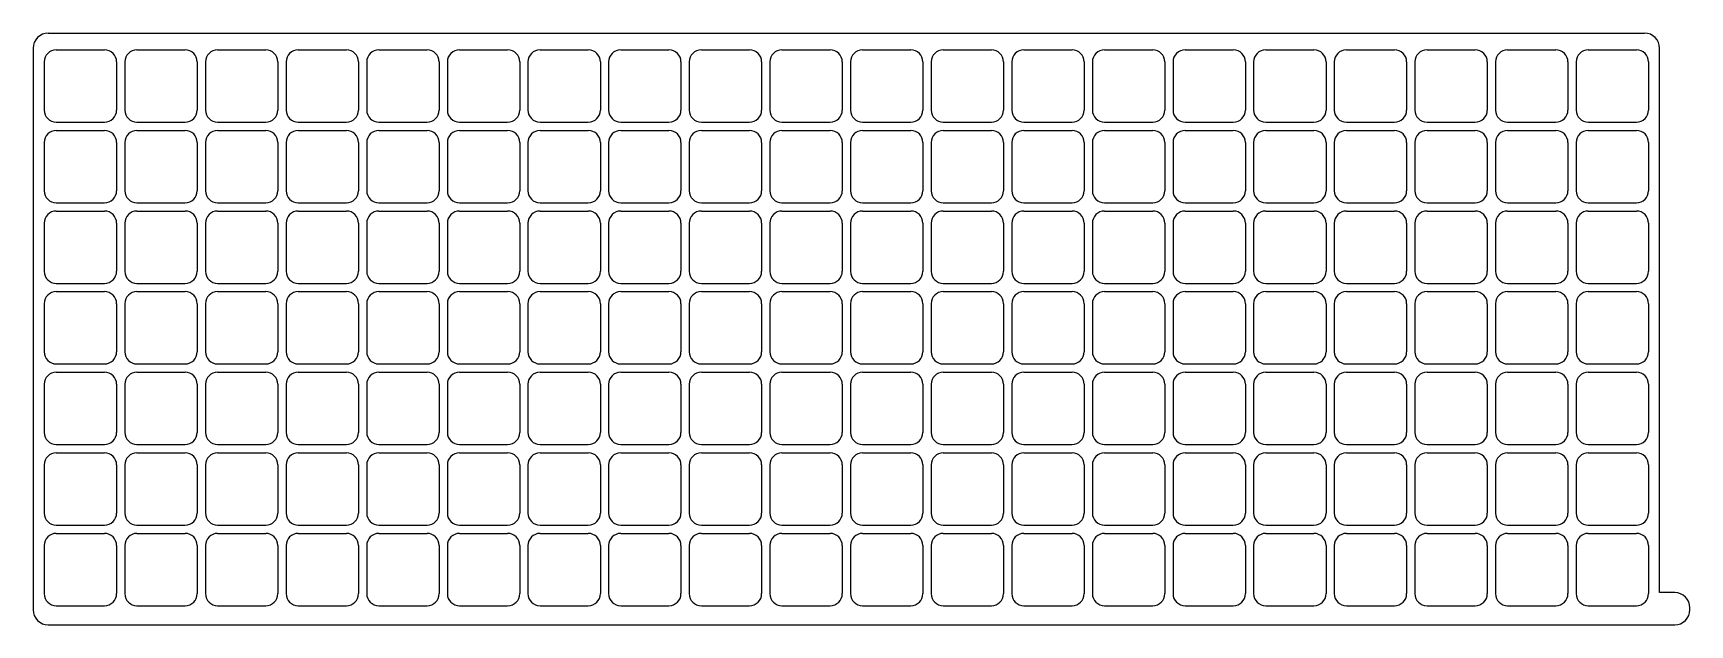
# Model space of a CAD drawing. Extents: x 68 to 232, y -120 to -61.
import ezdxf

# ---------------------------------------------------------------- set-up
doc = ezdxf.new("R2010")
doc.units = 0
doc.layers.get('0').update_dxf_attribs({"linetype": 'CONTINUOUS'})

msp = doc.modelspace()

# ---------------------------------------------------------------- linework, layer by layer
at = {"color": 7, "linetype": 'CONTINUOUS'}
for p, q in [((69.45, -61.25), (227.83, -61.25)), ((67.95, -62.75), (67.95, -118.49)), ((70.25, -62.91), (75.03, -62.91)), ((78.25, -62.91), (83.03, -62.91)), ((86.25, -62.91), (91.03, -62.91)), ((94.25, -62.91), (99.03, -62.91)), ((102.25, -62.91), (107.03, -62.91)), ((110.25, -62.91), (115.03, -62.91)), ((118.25, -62.91), (123.03, -62.91)), ((126.25, -62.91), (131.03, -62.91)), ((134.25, -62.91), (139.03, -62.91)), ((142.25, -62.91), (147.03, -62.91)), ((150.25, -62.91), (155.03, -62.91)), ((158.25, -62.91), (163.03, -62.91)), ((166.25, -62.91), (171.03, -62.91)), ((174.25, -62.91), (179.03, -62.91)), ((182.25, -62.91), (187.03, -62.91)), ((190.25, -62.91), (195.03, -62.91)), ((198.25, -62.91), (203.03, -62.91)), ((206.25, -62.91), (211.03, -62.91)), ((214.25, -62.91), (219.03, -62.91)), ((222.25, -62.91), (227.03, -62.91)), ((229.33, -116.79), (229.33, -62.75)), ((69.05, -64.11), (69.05, -68.89)), ((76.23, -64.11), (76.23, -68.89)), ((77.05, -64.11), (77.05, -68.89)), ((84.23, -64.11), (84.23, -68.89)), ((85.05, -64.11), (85.05, -68.89)), ((92.23, -64.11), (92.23, -68.89)), ((93.05, -64.11), (93.05, -68.89)), ((100.23, -64.11), (100.23, -68.89)), ((101.05, -64.11), (101.05, -68.89)), ((108.23, -64.11), (108.23, -68.89)), ((109.05, -64.11), (109.05, -68.89)), ((116.23, -64.11), (116.23, -68.89)), ((117.05, -64.11), (117.05, -68.89)), ((124.23, -64.11), (124.23, -68.89)), ((125.05, -64.11), (125.05, -68.89)), ((132.23, -64.11), (132.23, -68.89)), ((133.05, -64.11), (133.05, -68.89)), ((140.23, -64.11), (140.23, -68.89)), ((141.05, -64.11), (141.05, -68.89)), ((148.23, -64.11), (148.23, -68.89)), ((149.05, -64.11), (149.05, -68.89)), ((156.23, -64.11), (156.23, -68.89)), ((157.05, -64.11), (157.05, -68.89)), ((164.23, -64.11), (164.23, -68.89)), ((165.05, -64.11), (165.05, -68.89)), ((172.23, -64.11), (172.23, -68.89)), ((173.05, -64.11), (173.05, -68.89)), ((180.23, -64.11), (180.23, -68.89)), ((181.05, -64.11), (181.05, -68.89)), ((188.23, -64.11), (188.23, -68.89)), ((189.05, -64.11), (189.05, -68.89)), ((196.23, -64.11), (196.23, -68.89)), ((197.05, -64.11), (197.05, -68.89)), ((204.23, -64.11), (204.23, -68.89)), ((205.05, -64.11), (205.05, -68.89)), ((212.23, -64.11), (212.23, -68.89)), ((213.05, -64.11), (213.05, -68.89)), ((220.23, -64.11), (220.23, -68.89)), ((221.05, -64.11), (221.05, -68.89)), ((228.23, -64.11), (228.23, -68.89)), ((70.25, -70.09), (75.03, -70.09)), ((78.25, -70.09), (83.03, -70.09)), ((86.25, -70.09), (91.03, -70.09)), ((94.25, -70.09), (99.03, -70.09)), ((102.25, -70.09), (107.03, -70.09)), ((110.25, -70.09), (115.03, -70.09)), ((118.25, -70.09), (123.03, -70.09)), ((126.25, -70.09), (131.03, -70.09)), ((134.25, -70.09), (139.03, -70.09)), ((142.25, -70.09), (147.03, -70.09)), ((150.25, -70.09), (155.03, -70.09)), ((158.25, -70.09), (163.03, -70.09)), ((166.25, -70.09), (171.03, -70.09)), ((174.25, -70.09), (179.03, -70.09)), ((182.25, -70.09), (187.03, -70.09)), ((190.25, -70.09), (195.03, -70.09)), ((198.25, -70.09), (203.03, -70.09)), ((206.25, -70.09), (211.03, -70.09)), ((214.25, -70.09), (219.03, -70.09)), ((222.25, -70.09), (227.03, -70.09)), ((69.05, -72.11), (69.05, -76.89)), ((70.25, -70.91), (75.03, -70.91)), ((76.23, -72.11), (76.23, -76.89)), ((77.05, -72.11), (77.05, -76.89)), ((78.25, -70.91), (83.03, -70.91)), ((84.23, -72.11), (84.23, -76.89)), ((85.05, -72.11), (85.05, -76.89)), ((86.25, -70.91), (91.03, -70.91)), ((92.23, -72.11), (92.23, -76.89)), ((93.05, -72.11), (93.05, -76.89)), ((94.25, -70.91), (99.03, -70.91)), ((100.23, -72.11), (100.23, -76.89)), ((101.05, -72.11), (101.05, -76.89)), ((102.25, -70.91), (107.03, -70.91)), ((108.23, -72.11), (108.23, -76.89)), ((109.05, -72.11), (109.05, -76.89)), ((110.25, -70.91), (115.03, -70.91)), ((116.23, -72.11), (116.23, -76.89)), ((117.05, -72.11), (117.05, -76.89)), ((118.25, -70.91), (123.03, -70.91)), ((124.23, -72.11), (124.23, -76.89)), ((125.05, -72.11), (125.05, -76.89)), ((126.25, -70.91), (131.03, -70.91)), ((132.23, -72.11), (132.23, -76.89)), ((133.05, -72.11), (133.05, -76.89)), ((134.25, -70.91), (139.03, -70.91)), ((140.23, -72.11), (140.23, -76.89)), ((141.05, -72.11), (141.05, -76.89)), ((142.25, -70.91), (147.03, -70.91)), ((148.23, -72.11), (148.23, -76.89)), ((149.05, -72.11), (149.05, -76.89)), ((150.25, -70.91), (155.03, -70.91)), ((156.23, -72.11), (156.23, -76.89)), ((157.05, -72.11), (157.05, -76.89)), ((158.25, -70.91), (163.03, -70.91)), ((164.23, -72.11), (164.23, -76.89)), ((165.05, -72.11), (165.05, -76.89)), ((166.25, -70.91), (171.03, -70.91)), ((172.23, -72.11), (172.23, -76.89)), ((173.05, -72.11), (173.05, -76.89)), ((174.25, -70.91), (179.03, -70.91)), ((180.23, -72.11), (180.23, -76.89)), ((181.05, -72.11), (181.05, -76.89)), ((182.25, -70.91), (187.03, -70.91)), ((188.23, -72.11), (188.23, -76.89)), ((189.05, -72.11), (189.05, -76.89)), ((190.25, -70.91), (195.03, -70.91)), ((196.23, -72.11), (196.23, -76.89)), ((197.05, -72.11), (197.05, -76.89)), ((198.25, -70.91), (203.03, -70.91)), ((204.23, -72.11), (204.23, -76.89)), ((205.05, -72.11), (205.05, -76.89)), ((206.25, -70.91), (211.03, -70.91)), ((212.23, -72.11), (212.23, -76.89)), ((213.05, -72.11), (213.05, -76.89)), ((214.25, -70.91), (219.03, -70.91)), ((220.23, -72.11), (220.23, -76.89)), ((221.05, -72.11), (221.05, -76.89)), ((222.25, -70.91), (227.03, -70.91)), ((228.23, -72.11), (228.23, -76.89)), ((70.25, -78.09), (75.03, -78.09)), ((78.25, -78.09), (83.03, -78.09)), ((86.25, -78.09), (91.03, -78.09)), ((94.25, -78.09), (99.03, -78.09)), ((102.25, -78.09), (107.03, -78.09)), ((110.25, -78.09), (115.03, -78.09)), ((118.25, -78.09), (123.03, -78.09)), ((126.25, -78.09), (131.03, -78.09)), ((134.25, -78.09), (139.03, -78.09)), ((142.25, -78.09), (147.03, -78.09)), ((150.25, -78.09), (155.03, -78.09)), ((158.25, -78.09), (163.03, -78.09)), ((166.25, -78.09), (171.03, -78.09)), ((174.25, -78.09), (179.03, -78.09)), ((182.25, -78.09), (187.03, -78.09)), ((190.25, -78.09), (195.03, -78.09)), ((198.25, -78.09), (203.03, -78.09)), ((206.25, -78.09), (211.03, -78.09)), ((214.25, -78.09), (219.03, -78.09)), ((222.25, -78.09), (227.03, -78.09)), ((69.05, -80.11), (69.05, -84.89)), ((70.25, -78.91), (75.03, -78.91)), ((76.23, -80.11), (76.23, -84.89)), ((77.05, -80.11), (77.05, -84.89)), ((78.25, -78.91), (83.03, -78.91)), ((84.23, -80.11), (84.23, -84.89)), ((85.05, -80.11), (85.05, -84.89)), ((86.25, -78.91), (91.03, -78.91)), ((92.23, -80.11), (92.23, -84.89)), ((93.05, -80.11), (93.05, -84.89)), ((94.25, -78.91), (99.03, -78.91)), ((100.23, -80.11), (100.23, -84.89)), ((101.05, -80.11), (101.05, -84.89)), ((102.25, -78.91), (107.03, -78.91)), ((108.23, -80.11), (108.23, -84.89)), ((109.05, -80.11), (109.05, -84.89)), ((110.25, -78.91), (115.03, -78.91)), ((116.23, -80.11), (116.23, -84.89)), ((117.05, -80.11), (117.05, -84.89)), ((118.25, -78.91), (123.03, -78.91)), ((124.23, -80.11), (124.23, -84.89)), ((125.05, -80.11), (125.05, -84.89)), ((126.25, -78.91), (131.03, -78.91)), ((132.23, -80.11), (132.23, -84.89)), ((133.05, -80.11), (133.05, -84.89)), ((134.25, -78.91), (139.03, -78.91)), ((140.23, -80.11), (140.23, -84.89)), ((141.05, -80.11), (141.05, -84.89)), ((142.25, -78.91), (147.03, -78.91)), ((148.23, -80.11), (148.23, -84.89)), ((149.05, -80.11), (149.05, -84.89)), ((150.25, -78.91), (155.03, -78.91)), ((156.23, -80.11), (156.23, -84.89)), ((157.05, -80.11), (157.05, -84.89)), ((158.25, -78.91), (163.03, -78.91)), ((164.23, -80.11), (164.23, -84.89)), ((165.05, -80.11), (165.05, -84.89)), ((166.25, -78.91), (171.03, -78.91)), ((172.23, -80.11), (172.23, -84.89)), ((173.05, -80.11), (173.05, -84.89)), ((174.25, -78.91), (179.03, -78.91)), ((180.23, -80.11), (180.23, -84.89)), ((181.05, -80.11), (181.05, -84.89)), ((182.25, -78.91), (187.03, -78.91)), ((188.23, -80.11), (188.23, -84.89)), ((189.05, -80.11), (189.05, -84.89)), ((190.25, -78.91), (195.03, -78.91)), ((196.23, -80.11), (196.23, -84.89)), ((197.05, -80.11), (197.05, -84.89)), ((198.25, -78.91), (203.03, -78.91)), ((204.23, -80.11), (204.23, -84.89)), ((205.05, -80.11), (205.05, -84.89)), ((206.25, -78.91), (211.03, -78.91)), ((212.23, -80.11), (212.23, -84.89)), ((213.05, -80.11), (213.05, -84.89)), ((214.25, -78.91), (219.03, -78.91)), ((220.23, -80.11), (220.23, -84.89)), ((221.05, -80.11), (221.05, -84.89)), ((222.25, -78.91), (227.03, -78.91)), ((228.23, -80.11), (228.23, -84.89)), ((70.25, -86.09), (75.03, -86.09)), ((70.25, -86.91), (75.03, -86.91)), ((78.25, -86.09), (83.03, -86.09)), ((78.25, -86.91), (83.03, -86.91)), ((86.25, -86.09), (91.03, -86.09)), ((86.25, -86.91), (91.03, -86.91)), ((94.25, -86.09), (99.03, -86.09)), ((94.25, -86.91), (99.03, -86.91)), ((102.25, -86.09), (107.03, -86.09)), ((102.25, -86.91), (107.03, -86.91)), ((110.25, -86.09), (115.03, -86.09)), ((110.25, -86.91), (115.03, -86.91)), ((118.25, -86.09), (123.03, -86.09)), ((118.25, -86.91), (123.03, -86.91)), ((126.25, -86.09), (131.03, -86.09)), ((126.25, -86.91), (131.03, -86.91)), ((134.25, -86.09), (139.03, -86.09)), ((134.25, -86.91), (139.03, -86.91)), ((142.25, -86.09), (147.03, -86.09)), ((142.25, -86.91), (147.03, -86.91)), ((150.25, -86.09), (155.03, -86.09)), ((150.25, -86.91), (155.03, -86.91)), ((158.25, -86.09), (163.03, -86.09)), ((158.25, -86.91), (163.03, -86.91)), ((166.25, -86.09), (171.03, -86.09)), ((166.25, -86.91), (171.03, -86.91)), ((174.25, -86.09), (179.03, -86.09)), ((174.25, -86.91), (179.03, -86.91)), ((182.25, -86.09), (187.03, -86.09)), ((182.25, -86.91), (187.03, -86.91)), ((190.25, -86.09), (195.03, -86.09)), ((190.25, -86.91), (195.03, -86.91)), ((198.25, -86.09), (203.03, -86.09)), ((198.25, -86.91), (203.03, -86.91)), ((206.25, -86.09), (211.03, -86.09)), ((206.25, -86.91), (211.03, -86.91)), ((214.25, -86.09), (219.03, -86.09)), ((214.25, -86.91), (219.03, -86.91)), ((222.25, -86.09), (227.03, -86.09)), ((222.25, -86.91), (227.03, -86.91)), ((69.05, -88.11), (69.05, -92.89)), ((76.23, -88.11), (76.23, -92.89)), ((77.05, -88.11), (77.05, -92.89)), ((84.23, -88.11), (84.23, -92.89)), ((85.05, -88.11), (85.05, -92.89)), ((92.23, -88.11), (92.23, -92.89)), ((93.05, -88.11), (93.05, -92.89)), ((100.23, -88.11), (100.23, -92.89)), ((101.05, -88.11), (101.05, -92.89)), ((108.23, -88.11), (108.23, -92.89)), ((109.05, -88.11), (109.05, -92.89)), ((116.23, -88.11), (116.23, -92.89)), ((117.05, -88.11), (117.05, -92.89)), ((124.23, -88.11), (124.23, -92.89)), ((125.05, -88.11), (125.05, -92.89)), ((132.23, -88.11), (132.23, -92.89)), ((133.05, -88.11), (133.05, -92.89)), ((140.23, -88.11), (140.23, -92.89)), ((141.05, -88.11), (141.05, -92.89)), ((148.23, -88.11), (148.23, -92.89)), ((149.05, -88.11), (149.05, -92.89)), ((156.23, -88.11), (156.23, -92.89)), ((157.05, -88.11), (157.05, -92.89)), ((164.23, -88.11), (164.23, -92.89)), ((165.05, -88.11), (165.05, -92.89)), ((172.23, -88.11), (172.23, -92.89)), ((173.05, -88.11), (173.05, -92.89)), ((180.23, -88.11), (180.23, -92.89)), ((181.05, -88.11), (181.05, -92.89)), ((188.23, -88.11), (188.23, -92.89)), ((189.05, -88.11), (189.05, -92.89)), ((196.23, -88.11), (196.23, -92.89)), ((197.05, -88.11), (197.05, -92.89)), ((204.23, -88.11), (204.23, -92.89)), ((205.05, -88.11), (205.05, -92.89)), ((212.23, -88.11), (212.23, -92.89)), ((213.05, -88.11), (213.05, -92.89)), ((220.23, -88.11), (220.23, -92.89)), ((221.05, -88.11), (221.05, -92.89)), ((228.23, -88.11), (228.23, -92.89)), ((70.25, -94.09), (75.03, -94.09)), ((70.25, -94.91), (75.03, -94.91)), ((78.25, -94.09), (83.03, -94.09)), ((78.25, -94.91), (83.03, -94.91)), ((86.25, -94.09), (91.03, -94.09)), ((86.25, -94.91), (91.03, -94.91)), ((94.25, -94.09), (99.03, -94.09)), ((94.25, -94.91), (99.03, -94.91)), ((102.25, -94.09), (107.03, -94.09)), ((102.25, -94.91), (107.03, -94.91)), ((110.25, -94.09), (115.03, -94.09)), ((110.25, -94.91), (115.03, -94.91)), ((118.25, -94.09), (123.03, -94.09)), ((118.25, -94.91), (123.03, -94.91)), ((126.25, -94.09), (131.03, -94.09)), ((126.25, -94.91), (131.03, -94.91)), ((134.25, -94.09), (139.03, -94.09)), ((134.25, -94.91), (139.03, -94.91)), ((142.25, -94.09), (147.03, -94.09)), ((142.25, -94.91), (147.03, -94.91)), ((150.25, -94.09), (155.03, -94.09)), ((150.25, -94.91), (155.03, -94.91)), ((158.25, -94.09), (163.03, -94.09)), ((158.25, -94.91), (163.03, -94.91)), ((166.25, -94.09), (171.03, -94.09)), ((166.25, -94.91), (171.03, -94.91)), ((174.25, -94.09), (179.03, -94.09)), ((174.25, -94.91), (179.03, -94.91)), ((182.25, -94.09), (187.03, -94.09)), ((182.25, -94.91), (187.03, -94.91)), ((190.25, -94.09), (195.03, -94.09)), ((190.25, -94.91), (195.03, -94.91)), ((198.25, -94.09), (203.03, -94.09)), ((198.25, -94.91), (203.03, -94.91)), ((206.25, -94.09), (211.03, -94.09)), ((206.25, -94.91), (211.03, -94.91)), ((214.25, -94.09), (219.03, -94.09)), ((214.25, -94.91), (219.03, -94.91)), ((222.25, -94.09), (227.03, -94.09)), ((222.25, -94.91), (227.03, -94.91)), ((69.05, -96.11), (69.05, -100.89)), ((76.23, -96.11), (76.23, -100.89)), ((77.05, -96.11), (77.05, -100.89)), ((84.23, -96.11), (84.23, -100.89)), ((85.05, -96.11), (85.05, -100.89)), ((92.23, -96.11), (92.23, -100.89)), ((93.05, -96.11), (93.05, -100.89)), ((100.23, -96.11), (100.23, -100.89)), ((101.05, -96.11), (101.05, -100.89)), ((108.23, -96.11), (108.23, -100.89)), ((109.05, -96.11), (109.05, -100.89)), ((116.23, -96.11), (116.23, -100.89)), ((117.05, -96.11), (117.05, -100.89)), ((124.23, -96.11), (124.23, -100.89)), ((125.05, -96.11), (125.05, -100.89)), ((132.23, -96.11), (132.23, -100.89)), ((133.05, -96.11), (133.05, -100.89)), ((140.23, -96.11), (140.23, -100.89)), ((141.05, -96.11), (141.05, -100.89)), ((148.23, -96.11), (148.23, -100.89)), ((149.05, -96.11), (149.05, -100.89)), ((156.23, -96.11), (156.23, -100.89)), ((157.05, -96.11), (157.05, -100.89)), ((164.23, -96.11), (164.23, -100.89)), ((165.05, -96.11), (165.05, -100.89)), ((172.23, -96.11), (172.23, -100.89)), ((173.05, -96.11), (173.05, -100.89)), ((180.23, -96.11), (180.23, -100.89)), ((181.05, -96.11), (181.05, -100.89)), ((188.23, -96.11), (188.23, -100.89)), ((189.05, -96.11), (189.05, -100.89)), ((196.23, -96.11), (196.23, -100.89)), ((197.05, -96.11), (197.05, -100.89)), ((204.23, -96.11), (204.23, -100.89)), ((205.05, -96.11), (205.05, -100.89)), ((212.23, -96.11), (212.23, -100.89)), ((213.05, -96.11), (213.05, -100.89)), ((220.23, -96.11), (220.23, -100.89)), ((221.05, -96.11), (221.05, -100.89)), ((228.23, -96.11), (228.23, -100.89)), ((70.25, -102.09), (75.03, -102.09)), ((70.25, -102.91), (75.03, -102.91)), ((78.25, -102.09), (83.03, -102.09)), ((78.25, -102.91), (83.03, -102.91)), ((86.25, -102.09), (91.03, -102.09)), ((86.25, -102.91), (91.03, -102.91)), ((94.25, -102.09), (99.03, -102.09)), ((94.25, -102.91), (99.03, -102.91)), ((102.25, -102.09), (107.03, -102.09)), ((102.25, -102.91), (107.03, -102.91)), ((110.25, -102.09), (115.03, -102.09)), ((110.25, -102.91), (115.03, -102.91)), ((118.25, -102.09), (123.03, -102.09)), ((118.25, -102.91), (123.03, -102.91)), ((126.25, -102.09), (131.03, -102.09)), ((126.25, -102.91), (131.03, -102.91)), ((134.25, -102.09), (139.03, -102.09)), ((134.25, -102.91), (139.03, -102.91)), ((142.25, -102.09), (147.03, -102.09)), ((142.25, -102.91), (147.03, -102.91)), ((150.25, -102.09), (155.03, -102.09)), ((150.25, -102.91), (155.03, -102.91)), ((158.25, -102.09), (163.03, -102.09)), ((158.25, -102.91), (163.03, -102.91)), ((166.25, -102.09), (171.03, -102.09)), ((166.25, -102.91), (171.03, -102.91)), ((174.25, -102.09), (179.03, -102.09)), ((174.25, -102.91), (179.03, -102.91)), ((182.25, -102.09), (187.03, -102.09)), ((182.25, -102.91), (187.03, -102.91)), ((190.25, -102.09), (195.03, -102.09)), ((190.25, -102.91), (195.03, -102.91)), ((198.25, -102.09), (203.03, -102.09)), ((198.25, -102.91), (203.03, -102.91)), ((206.25, -102.09), (211.03, -102.09)), ((206.25, -102.91), (211.03, -102.91)), ((214.25, -102.09), (219.03, -102.09)), ((214.25, -102.91), (219.03, -102.91)), ((222.25, -102.09), (227.03, -102.09)), ((222.25, -102.91), (227.03, -102.91)), ((69.05, -104.11), (69.05, -108.89)), ((76.23, -104.11), (76.23, -108.89)), ((77.05, -104.11), (77.05, -108.89)), ((84.23, -104.11), (84.23, -108.89)), ((85.05, -104.11), (85.05, -108.89)), ((92.23, -104.11), (92.23, -108.89)), ((93.05, -104.11), (93.05, -108.89)), ((100.23, -104.11), (100.23, -108.89)), ((101.05, -104.11), (101.05, -108.89)), ((108.23, -104.11), (108.23, -108.89)), ((109.05, -104.11), (109.05, -108.89)), ((116.23, -104.11), (116.23, -108.89)), ((117.05, -104.11), (117.05, -108.89)), ((124.23, -104.11), (124.23, -108.89)), ((125.05, -104.11), (125.05, -108.89)), ((132.23, -104.11), (132.23, -108.89)), ((133.05, -104.11), (133.05, -108.89)), ((140.23, -104.11), (140.23, -108.89)), ((141.05, -104.11), (141.05, -108.89)), ((148.23, -104.11), (148.23, -108.89)), ((149.05, -104.11), (149.05, -108.89)), ((156.23, -104.11), (156.23, -108.89)), ((157.05, -104.11), (157.05, -108.89)), ((164.23, -104.11), (164.23, -108.89)), ((165.05, -104.11), (165.05, -108.89)), ((172.23, -104.11), (172.23, -108.89)), ((173.05, -104.11), (173.05, -108.89)), ((180.23, -104.11), (180.23, -108.89)), ((181.05, -104.11), (181.05, -108.89)), ((188.23, -104.11), (188.23, -108.89)), ((189.05, -104.11), (189.05, -108.89)), ((196.23, -104.11), (196.23, -108.89)), ((197.05, -104.11), (197.05, -108.89)), ((204.23, -104.11), (204.23, -108.89)), ((205.05, -104.11), (205.05, -108.89)), ((212.23, -104.11), (212.23, -108.89)), ((213.05, -104.11), (213.05, -108.89)), ((220.23, -104.11), (220.23, -108.89)), ((221.05, -104.11), (221.05, -108.89)), ((228.23, -104.11), (228.23, -108.89)), ((70.25, -110.09), (75.03, -110.09)), ((78.25, -110.09), (83.03, -110.09)), ((86.25, -110.09), (91.03, -110.09)), ((94.25, -110.09), (99.03, -110.09)), ((102.25, -110.09), (107.03, -110.09)), ((110.25, -110.09), (115.03, -110.09)), ((118.25, -110.09), (123.03, -110.09)), ((126.25, -110.09), (131.03, -110.09)), ((134.25, -110.09), (139.03, -110.09)), ((142.25, -110.09), (147.03, -110.09)), ((150.25, -110.09), (155.03, -110.09)), ((158.25, -110.09), (163.03, -110.09)), ((166.25, -110.09), (171.03, -110.09)), ((174.25, -110.09), (179.03, -110.09)), ((182.25, -110.09), (187.03, -110.09)), ((190.25, -110.09), (195.03, -110.09)), ((198.25, -110.09), (203.03, -110.09)), ((206.25, -110.09), (211.03, -110.09)), ((214.25, -110.09), (219.03, -110.09)), ((222.25, -110.09), (227.03, -110.09)), ((70.25, -110.91), (75.03, -110.91)), ((78.25, -110.91), (83.03, -110.91)), ((86.25, -110.91), (91.03, -110.91)), ((94.25, -110.91), (99.03, -110.91)), ((102.25, -110.91), (107.03, -110.91)), ((110.25, -110.91), (115.03, -110.91)), ((118.25, -110.91), (123.03, -110.91)), ((126.25, -110.91), (131.03, -110.91)), ((134.25, -110.91), (139.03, -110.91)), ((142.25, -110.91), (147.03, -110.91)), ((150.25, -110.91), (155.03, -110.91)), ((158.25, -110.91), (163.03, -110.91)), ((166.25, -110.91), (171.03, -110.91)), ((174.25, -110.91), (179.03, -110.91)), ((182.25, -110.91), (187.03, -110.91)), ((190.25, -110.91), (195.03, -110.91)), ((198.25, -110.91), (203.03, -110.91)), ((206.25, -110.91), (211.03, -110.91)), ((214.25, -110.91), (219.03, -110.91)), ((222.25, -110.91), (227.03, -110.91)), ((69.05, -112.11), (69.05, -116.89)), ((76.23, -112.11), (76.23, -116.89)), ((77.05, -112.11), (77.05, -116.89)), ((84.23, -112.11), (84.23, -116.89)), ((85.05, -112.11), (85.05, -116.89)), ((92.23, -112.11), (92.23, -116.89)), ((93.05, -112.11), (93.05, -116.89)), ((100.23, -112.11), (100.23, -116.89)), ((101.05, -112.11), (101.05, -116.89)), ((108.23, -112.11), (108.23, -116.89)), ((109.05, -112.11), (109.05, -116.89)), ((116.23, -112.11), (116.23, -116.89)), ((117.05, -112.11), (117.05, -116.89)), ((124.23, -112.11), (124.23, -116.89)), ((125.05, -112.11), (125.05, -116.89)), ((132.23, -112.11), (132.23, -116.89)), ((133.05, -112.11), (133.05, -116.89)), ((140.23, -112.11), (140.23, -116.89)), ((141.05, -112.11), (141.05, -116.89)), ((148.23, -112.11), (148.23, -116.89)), ((149.05, -112.11), (149.05, -116.89)), ((156.23, -112.11), (156.23, -116.89)), ((157.05, -112.11), (157.05, -116.89)), ((164.23, -112.11), (164.23, -116.89)), ((165.05, -112.11), (165.05, -116.89)), ((172.23, -112.11), (172.23, -116.89)), ((173.05, -112.11), (173.05, -116.89)), ((180.23, -112.11), (180.23, -116.89)), ((181.05, -112.11), (181.05, -116.89)), ((188.23, -112.11), (188.23, -116.89)), ((189.05, -112.11), (189.05, -116.89)), ((196.23, -112.11), (196.23, -116.89)), ((197.05, -112.11), (197.05, -116.89)), ((204.23, -112.11), (204.23, -116.89)), ((205.05, -112.11), (205.05, -116.89)), ((212.23, -112.11), (212.23, -116.89)), ((213.05, -112.11), (213.05, -116.89)), ((220.23, -112.11), (220.23, -116.89)), ((221.05, -112.11), (221.05, -116.89)), ((228.23, -112.11), (228.23, -116.89)), ((70.25, -118.09), (75.03, -118.09)), ((78.25, -118.09), (83.03, -118.09)), ((86.25, -118.09), (91.03, -118.09)), ((94.25, -118.09), (99.03, -118.09)), ((102.25, -118.09), (107.03, -118.09)), ((110.25, -118.09), (115.03, -118.09)), ((118.25, -118.09), (123.03, -118.09)), ((126.25, -118.09), (131.03, -118.09)), ((134.25, -118.09), (139.03, -118.09)), ((142.25, -118.09), (147.03, -118.09)), ((150.25, -118.09), (155.03, -118.09)), ((158.25, -118.09), (163.03, -118.09)), ((166.25, -118.09), (171.03, -118.09)), ((174.25, -118.09), (179.03, -118.09)), ((182.25, -118.09), (187.03, -118.09)), ((190.25, -118.09), (195.03, -118.09)), ((198.25, -118.09), (203.03, -118.09)), ((206.25, -118.09), (211.03, -118.09)), ((214.25, -118.09), (219.03, -118.09)), ((222.25, -118.09), (227.03, -118.09)), ((230.83, -116.79), (229.33, -116.79)), ((232.33, -118.49), (232.33, -118.29)), ((69.45, -119.99), (230.83, -119.99))]:
    msp.add_line(p, q, dxfattribs=at)
for centre, radius, start, end in [((69.45, -62.75), 1.5, 90, 180), ((227.83, -62.75), 1.5, 0, 90), ((70.25, -64.11), 1.2, 90, 180), ((75.03, -64.11), 1.2, 0, 90), ((78.25, -64.11), 1.2, 90, 180), ((83.03, -64.11), 1.2, 0, 90), ((86.25, -64.11), 1.2, 90, 180), ((91.03, -64.11), 1.2, 0, 90), ((94.25, -64.11), 1.2, 90, 180), ((99.03, -64.11), 1.2, 0, 90), ((102.25, -64.11), 1.2, 90, 180), ((107.03, -64.11), 1.2, 0, 90), ((110.25, -64.11), 1.2, 90, 180), ((115.03, -64.11), 1.2, 0, 90), ((118.25, -64.11), 1.2, 90, 180), ((123.03, -64.11), 1.2, 0, 90), ((126.25, -64.11), 1.2, 90, 180), ((131.03, -64.11), 1.2, 0, 90), ((134.25, -64.11), 1.2, 90, 180), ((139.03, -64.11), 1.2, 0, 90), ((142.25, -64.11), 1.2, 90, 180), ((147.03, -64.11), 1.2, 0, 90), ((150.25, -64.11), 1.2, 90, 180), ((155.03, -64.11), 1.2, 0, 90), ((158.25, -64.11), 1.2, 90, 180), ((163.03, -64.11), 1.2, 0, 90), ((166.25, -64.11), 1.2, 90, 180), ((171.03, -64.11), 1.2, 0, 90), ((174.25, -64.11), 1.2, 90, 180), ((179.03, -64.11), 1.2, 0, 90), ((182.25, -64.11), 1.2, 90, 180), ((187.03, -64.11), 1.2, 0, 90), ((190.25, -64.11), 1.2, 90, 180), ((195.03, -64.11), 1.2, 0, 90), ((198.25, -64.11), 1.2, 90, 180), ((203.03, -64.11), 1.2, 0, 90), ((206.25, -64.11), 1.2, 90, 180), ((211.03, -64.11), 1.2, 0, 90), ((214.25, -64.11), 1.2, 90, 180), ((219.03, -64.11), 1.2, 0, 90), ((222.25, -64.11), 1.2, 90, 180), ((227.03, -64.11), 1.2, 0, 90), ((70.25, -68.89), 1.2, 180, 270), ((75.03, -68.89), 1.2, 270, 0), ((78.25, -68.89), 1.2, 180, 270), ((83.03, -68.89), 1.2, 270, 0), ((86.25, -68.89), 1.2, 180, 270), ((91.03, -68.89), 1.2, 270, 0), ((94.25, -68.89), 1.2, 180, 270), ((99.03, -68.89), 1.2, 270, 0), ((102.25, -68.89), 1.2, 180, 270), ((107.03, -68.89), 1.2, 270, 0), ((110.25, -68.89), 1.2, 180, 270), ((115.03, -68.89), 1.2, 270, 0), ((118.25, -68.89), 1.2, 180, 270), ((123.03, -68.89), 1.2, 270, 0), ((126.25, -68.89), 1.2, 180, 270), ((131.03, -68.89), 1.2, 270, 0), ((134.25, -68.89), 1.2, 180, 270), ((139.03, -68.89), 1.2, 270, 0), ((142.25, -68.89), 1.2, 180, 270), ((147.03, -68.89), 1.2, 270, 0), ((150.25, -68.89), 1.2, 180, 270), ((155.03, -68.89), 1.2, 270, 0), ((158.25, -68.89), 1.2, 180, 270), ((163.03, -68.89), 1.2, 270, 0), ((166.25, -68.89), 1.2, 180, 270), ((171.03, -68.89), 1.2, 270, 0), ((174.25, -68.89), 1.2, 180, 270), ((179.03, -68.89), 1.2, 270, 0), ((182.25, -68.89), 1.2, 180, 270), ((187.03, -68.89), 1.2, 270, 0), ((190.25, -68.89), 1.2, 180, 270), ((195.03, -68.89), 1.2, 270, 0), ((198.25, -68.89), 1.2, 180, 270), ((203.03, -68.89), 1.2, 270, 0), ((206.25, -68.89), 1.2, 180, 270), ((211.03, -68.89), 1.2, 270, 0), ((214.25, -68.89), 1.2, 180, 270), ((219.03, -68.89), 1.2, 270, 0), ((222.25, -68.89), 1.2, 180, 270), ((227.03, -68.89), 1.2, 270, 0), ((70.25, -72.11), 1.2, 90, 180), ((75.03, -72.11), 1.2, 0, 90), ((78.25, -72.11), 1.2, 90, 180), ((83.03, -72.11), 1.2, 0, 90), ((86.25, -72.11), 1.2, 90, 180), ((91.03, -72.11), 1.2, 0, 90), ((94.25, -72.11), 1.2, 90, 180), ((99.03, -72.11), 1.2, 0, 90), ((102.25, -72.11), 1.2, 90, 180), ((107.03, -72.11), 1.2, 0, 90), ((110.25, -72.11), 1.2, 90, 180), ((115.03, -72.11), 1.2, 0, 90), ((118.25, -72.11), 1.2, 90, 180), ((123.03, -72.11), 1.2, 0, 90), ((126.25, -72.11), 1.2, 90, 180), ((131.03, -72.11), 1.2, 0, 90), ((134.25, -72.11), 1.2, 90, 180), ((139.03, -72.11), 1.2, 0, 90), ((142.25, -72.11), 1.2, 90, 180), ((147.03, -72.11), 1.2, 0, 90), ((150.25, -72.11), 1.2, 90, 180), ((155.03, -72.11), 1.2, 0, 90), ((158.25, -72.11), 1.2, 90, 180), ((163.03, -72.11), 1.2, 0, 90), ((166.25, -72.11), 1.2, 90, 180), ((171.03, -72.11), 1.2, 0, 90), ((174.25, -72.11), 1.2, 90, 180), ((179.03, -72.11), 1.2, 0, 90), ((182.25, -72.11), 1.2, 90, 180), ((187.03, -72.11), 1.2, 0, 90), ((190.25, -72.11), 1.2, 90, 180), ((195.03, -72.11), 1.2, 0, 90), ((198.25, -72.11), 1.2, 90, 180), ((203.03, -72.11), 1.2, 0, 90), ((206.25, -72.11), 1.2, 90, 180), ((211.03, -72.11), 1.2, 0, 90), ((214.25, -72.11), 1.2, 90, 180), ((219.03, -72.11), 1.2, 0, 90), ((222.25, -72.11), 1.2, 90, 180), ((227.03, -72.11), 1.2, 0, 90), ((70.25, -76.89), 1.2, 180, 270), ((75.03, -76.89), 1.2, 270, 0), ((78.25, -76.89), 1.2, 180, 270), ((83.03, -76.89), 1.2, 270, 0), ((86.25, -76.89), 1.2, 180, 270), ((91.03, -76.89), 1.2, 270, 0), ((94.25, -76.89), 1.2, 180, 270), ((99.03, -76.89), 1.2, 270, 0), ((102.25, -76.89), 1.2, 180, 270), ((107.03, -76.89), 1.2, 270, 0), ((110.25, -76.89), 1.2, 180, 270), ((115.03, -76.89), 1.2, 270, 0), ((118.25, -76.89), 1.2, 180, 270), ((123.03, -76.89), 1.2, 270, 0), ((126.25, -76.89), 1.2, 180, 270), ((131.03, -76.89), 1.2, 270, 0), ((134.25, -76.89), 1.2, 180, 270), ((139.03, -76.89), 1.2, 270, 0), ((142.25, -76.89), 1.2, 180, 270), ((147.03, -76.89), 1.2, 270, 0), ((150.25, -76.89), 1.2, 180, 270), ((155.03, -76.89), 1.2, 270, 0), ((158.25, -76.89), 1.2, 180, 270), ((163.03, -76.89), 1.2, 270, 0), ((166.25, -76.89), 1.2, 180, 270), ((171.03, -76.89), 1.2, 270, 0), ((174.25, -76.89), 1.2, 180, 270), ((179.03, -76.89), 1.2, 270, 0), ((182.25, -76.89), 1.2, 180, 270), ((187.03, -76.89), 1.2, 270, 0), ((190.25, -76.89), 1.2, 180, 270), ((195.03, -76.89), 1.2, 270, 0), ((198.25, -76.89), 1.2, 180, 270), ((203.03, -76.89), 1.2, 270, 0), ((206.25, -76.89), 1.2, 180, 270), ((211.03, -76.89), 1.2, 270, 0), ((214.25, -76.89), 1.2, 180, 270), ((219.03, -76.89), 1.2, 270, 0), ((222.25, -76.89), 1.2, 180, 270), ((227.03, -76.89), 1.2, 270, 0), ((70.25, -80.11), 1.2, 90, 180), ((75.03, -80.11), 1.2, 0, 90), ((78.25, -80.11), 1.2, 90, 180), ((83.03, -80.11), 1.2, 0, 90), ((86.25, -80.11), 1.2, 90, 180), ((91.03, -80.11), 1.2, 0, 90), ((94.25, -80.11), 1.2, 90, 180), ((99.03, -80.11), 1.2, 0, 90), ((102.25, -80.11), 1.2, 90, 180), ((107.03, -80.11), 1.2, 0, 90), ((110.25, -80.11), 1.2, 90, 180), ((115.03, -80.11), 1.2, 0, 90), ((118.25, -80.11), 1.2, 90, 180), ((123.03, -80.11), 1.2, 0, 90), ((126.25, -80.11), 1.2, 90, 180), ((131.03, -80.11), 1.2, 0, 90), ((134.25, -80.11), 1.2, 90, 180), ((139.03, -80.11), 1.2, 0, 90), ((142.25, -80.11), 1.2, 90, 180), ((147.03, -80.11), 1.2, 0, 90), ((150.25, -80.11), 1.2, 90, 180), ((155.03, -80.11), 1.2, 0, 90), ((158.25, -80.11), 1.2, 90, 180), ((163.03, -80.11), 1.2, 0, 90), ((166.25, -80.11), 1.2, 90, 180), ((171.03, -80.11), 1.2, 0, 90), ((174.25, -80.11), 1.2, 90, 180), ((179.03, -80.11), 1.2, 0, 90), ((182.25, -80.11), 1.2, 90, 180), ((187.03, -80.11), 1.2, 0, 90), ((190.25, -80.11), 1.2, 90, 180), ((195.03, -80.11), 1.2, 0, 90), ((198.25, -80.11), 1.2, 90, 180), ((203.03, -80.11), 1.2, 0, 90), ((206.25, -80.11), 1.2, 90, 180), ((211.03, -80.11), 1.2, 0, 90), ((214.25, -80.11), 1.2, 90, 180), ((219.03, -80.11), 1.2, 0, 90), ((222.25, -80.11), 1.2, 90, 180), ((227.03, -80.11), 1.2, 0, 90), ((70.25, -84.89), 1.2, 180, 270), ((75.03, -84.89), 1.2, 270, 0), ((78.25, -84.89), 1.2, 180, 270), ((83.03, -84.89), 1.2, 270, 0), ((86.25, -84.89), 1.2, 180, 270), ((91.03, -84.89), 1.2, 270, 0), ((94.25, -84.89), 1.2, 180, 270), ((99.03, -84.89), 1.2, 270, 0), ((102.25, -84.89), 1.2, 180, 270), ((107.03, -84.89), 1.2, 270, 0), ((110.25, -84.89), 1.2, 180, 270), ((115.03, -84.89), 1.2, 270, 0), ((118.25, -84.89), 1.2, 180, 270), ((123.03, -84.89), 1.2, 270, 0), ((126.25, -84.89), 1.2, 180, 270), ((131.03, -84.89), 1.2, 270, 0), ((134.25, -84.89), 1.2, 180, 270), ((139.03, -84.89), 1.2, 270, 0), ((142.25, -84.89), 1.2, 180, 270), ((147.03, -84.89), 1.2, 270, 0), ((150.25, -84.89), 1.2, 180, 270), ((155.03, -84.89), 1.2, 270, 0), ((158.25, -84.89), 1.2, 180, 270), ((163.03, -84.89), 1.2, 270, 0), ((166.25, -84.89), 1.2, 180, 270), ((171.03, -84.89), 1.2, 270, 0), ((174.25, -84.89), 1.2, 180, 270), ((179.03, -84.89), 1.2, 270, 0), ((182.25, -84.89), 1.2, 180, 270), ((187.03, -84.89), 1.2, 270, 0), ((190.25, -84.89), 1.2, 180, 270), ((195.03, -84.89), 1.2, 270, 0), ((198.25, -84.89), 1.2, 180, 270), ((203.03, -84.89), 1.2, 270, 0), ((206.25, -84.89), 1.2, 180, 270), ((211.03, -84.89), 1.2, 270, 0), ((214.25, -84.89), 1.2, 180, 270), ((219.03, -84.89), 1.2, 270, 0), ((222.25, -84.89), 1.2, 180, 270), ((227.03, -84.89), 1.2, 270, 0), ((70.25, -88.11), 1.2, 90, 180), ((75.03, -88.11), 1.2, 0, 90), ((78.25, -88.11), 1.2, 90, 180), ((83.03, -88.11), 1.2, 0, 90), ((86.25, -88.11), 1.2, 90, 180), ((91.03, -88.11), 1.2, 0, 90), ((94.25, -88.11), 1.2, 90, 180), ((99.03, -88.11), 1.2, 0, 90), ((102.25, -88.11), 1.2, 90, 180), ((107.03, -88.11), 1.2, 0, 90), ((110.25, -88.11), 1.2, 90, 180), ((115.03, -88.11), 1.2, 0, 90), ((118.25, -88.11), 1.2, 90, 180), ((123.03, -88.11), 1.2, 0, 90), ((126.25, -88.11), 1.2, 90, 180), ((131.03, -88.11), 1.2, 0, 90), ((134.25, -88.11), 1.2, 90, 180), ((139.03, -88.11), 1.2, 0, 90), ((142.25, -88.11), 1.2, 90, 180), ((147.03, -88.11), 1.2, 0, 90), ((150.25, -88.11), 1.2, 90, 180), ((155.03, -88.11), 1.2, 0, 90), ((158.25, -88.11), 1.2, 90, 180), ((163.03, -88.11), 1.2, 0, 90), ((166.25, -88.11), 1.2, 90, 180), ((171.03, -88.11), 1.2, 0, 90), ((174.25, -88.11), 1.2, 90, 180), ((179.03, -88.11), 1.2, 0, 90), ((182.25, -88.11), 1.2, 90, 180), ((187.03, -88.11), 1.2, 0, 90), ((190.25, -88.11), 1.2, 90, 180), ((195.03, -88.11), 1.2, 0, 90), ((198.25, -88.11), 1.2, 90, 180), ((203.03, -88.11), 1.2, 0, 90), ((206.25, -88.11), 1.2, 90, 180), ((211.03, -88.11), 1.2, 0, 90), ((214.25, -88.11), 1.2, 90, 180), ((219.03, -88.11), 1.2, 0, 90), ((222.25, -88.11), 1.2, 90, 180), ((227.03, -88.11), 1.2, 0, 90), ((70.25, -92.89), 1.2, 180, 270), ((75.03, -92.89), 1.2, 270, 0), ((78.25, -92.89), 1.2, 180, 270), ((83.03, -92.89), 1.2, 270, 0), ((86.25, -92.89), 1.2, 180, 270), ((91.03, -92.89), 1.2, 270, 0), ((94.25, -92.89), 1.2, 180, 270), ((99.03, -92.89), 1.2, 270, 0), ((102.25, -92.89), 1.2, 180, 270), ((107.03, -92.89), 1.2, 270, 0), ((110.25, -92.89), 1.2, 180, 270), ((115.03, -92.89), 1.2, 270, 0), ((118.25, -92.89), 1.2, 180, 270), ((123.03, -92.89), 1.2, 270, 0), ((126.25, -92.89), 1.2, 180, 270), ((131.03, -92.89), 1.2, 270, 0), ((134.25, -92.89), 1.2, 180, 270), ((139.03, -92.89), 1.2, 270, 0), ((142.25, -92.89), 1.2, 180, 270), ((147.03, -92.89), 1.2, 270, 0), ((150.25, -92.89), 1.2, 180, 270), ((155.03, -92.89), 1.2, 270, 0), ((158.25, -92.89), 1.2, 180, 270), ((163.03, -92.89), 1.2, 270, 0), ((166.25, -92.89), 1.2, 180, 270), ((171.03, -92.89), 1.2, 270, 0), ((174.25, -92.89), 1.2, 180, 270), ((179.03, -92.89), 1.2, 270, 0), ((182.25, -92.89), 1.2, 180, 270), ((187.03, -92.89), 1.2, 270, 0), ((190.25, -92.89), 1.2, 180, 270), ((195.03, -92.89), 1.2, 270, 0), ((198.25, -92.89), 1.2, 180, 270), ((203.03, -92.89), 1.2, 270, 0), ((206.25, -92.89), 1.2, 180, 270), ((211.03, -92.89), 1.2, 270, 0), ((214.25, -92.89), 1.2, 180, 270), ((219.03, -92.89), 1.2, 270, 0), ((222.25, -92.89), 1.2, 180, 270), ((227.03, -92.89), 1.2, 270, 0), ((70.25, -96.11), 1.2, 90, 180), ((75.03, -96.11), 1.2, 0, 90), ((78.25, -96.11), 1.2, 90, 180), ((83.03, -96.11), 1.2, 0, 90), ((86.25, -96.11), 1.2, 90, 180), ((91.03, -96.11), 1.2, 0, 90), ((94.25, -96.11), 1.2, 90, 180), ((99.03, -96.11), 1.2, 0, 90), ((102.25, -96.11), 1.2, 90, 180), ((107.03, -96.11), 1.2, 0, 90), ((110.25, -96.11), 1.2, 90, 180), ((115.03, -96.11), 1.2, 0, 90), ((118.25, -96.11), 1.2, 90, 180), ((123.03, -96.11), 1.2, 0, 90), ((126.25, -96.11), 1.2, 90, 180), ((131.03, -96.11), 1.2, 0, 90), ((134.25, -96.11), 1.2, 90, 180), ((139.03, -96.11), 1.2, 0, 90), ((142.25, -96.11), 1.2, 90, 180), ((147.03, -96.11), 1.2, 0, 90), ((150.25, -96.11), 1.2, 90, 180), ((155.03, -96.11), 1.2, 0, 90), ((158.25, -96.11), 1.2, 90, 180), ((163.03, -96.11), 1.2, 0, 90), ((166.25, -96.11), 1.2, 90, 180), ((171.03, -96.11), 1.2, 0, 90), ((174.25, -96.11), 1.2, 90, 180), ((179.03, -96.11), 1.2, 0, 90), ((182.25, -96.11), 1.2, 90, 180), ((187.03, -96.11), 1.2, 0, 90), ((190.25, -96.11), 1.2, 90, 180), ((195.03, -96.11), 1.2, 0, 90), ((198.25, -96.11), 1.2, 90, 180), ((203.03, -96.11), 1.2, 0, 90), ((206.25, -96.11), 1.2, 90, 180), ((211.03, -96.11), 1.2, 0, 90), ((214.25, -96.11), 1.2, 90, 180), ((219.03, -96.11), 1.2, 0, 90), ((222.25, -96.11), 1.2, 90, 180), ((227.03, -96.11), 1.2, 0, 90), ((70.25, -100.89), 1.2, 180, 270), ((75.03, -100.89), 1.2, 270, 0), ((78.25, -100.89), 1.2, 180, 270), ((83.03, -100.89), 1.2, 270, 0), ((86.25, -100.89), 1.2, 180, 270), ((91.03, -100.89), 1.2, 270, 0), ((94.25, -100.89), 1.2, 180, 270), ((99.03, -100.89), 1.2, 270, 0), ((102.25, -100.89), 1.2, 180, 270), ((107.03, -100.89), 1.2, 270, 0), ((110.25, -100.89), 1.2, 180, 270), ((115.03, -100.89), 1.2, 270, 0), ((118.25, -100.89), 1.2, 180, 270), ((123.03, -100.89), 1.2, 270, 0), ((126.25, -100.89), 1.2, 180, 270), ((131.03, -100.89), 1.2, 270, 0), ((134.25, -100.89), 1.2, 180, 270), ((139.03, -100.89), 1.2, 270, 0), ((142.25, -100.89), 1.2, 180, 270), ((147.03, -100.89), 1.2, 270, 0), ((150.25, -100.89), 1.2, 180, 270), ((155.03, -100.89), 1.2, 270, 0), ((158.25, -100.89), 1.2, 180, 270), ((163.03, -100.89), 1.2, 270, 0), ((166.25, -100.89), 1.2, 180, 270), ((171.03, -100.89), 1.2, 270, 0), ((174.25, -100.89), 1.2, 180, 270), ((179.03, -100.89), 1.2, 270, 0), ((182.25, -100.89), 1.2, 180, 270), ((187.03, -100.89), 1.2, 270, 0), ((190.25, -100.89), 1.2, 180, 270), ((195.03, -100.89), 1.2, 270, 0), ((198.25, -100.89), 1.2, 180, 270), ((203.03, -100.89), 1.2, 270, 0), ((206.25, -100.89), 1.2, 180, 270), ((211.03, -100.89), 1.2, 270, 0), ((214.25, -100.89), 1.2, 180, 270), ((219.03, -100.89), 1.2, 270, 0), ((222.25, -100.89), 1.2, 180, 270), ((227.03, -100.89), 1.2, 270, 0), ((70.25, -104.11), 1.2, 90, 180), ((75.03, -104.11), 1.2, 0, 90), ((78.25, -104.11), 1.2, 90, 180), ((83.03, -104.11), 1.2, 0, 90), ((86.25, -104.11), 1.2, 90, 180), ((91.03, -104.11), 1.2, 0, 90), ((94.25, -104.11), 1.2, 90, 180), ((99.03, -104.11), 1.2, 0, 90), ((102.25, -104.11), 1.2, 90, 180), ((107.03, -104.11), 1.2, 0, 90), ((110.25, -104.11), 1.2, 90, 180), ((115.03, -104.11), 1.2, 0, 90), ((118.25, -104.11), 1.2, 90, 180), ((123.03, -104.11), 1.2, 0, 90), ((126.25, -104.11), 1.2, 90, 180), ((131.03, -104.11), 1.2, 0, 90), ((134.25, -104.11), 1.2, 90, 180), ((139.03, -104.11), 1.2, 0, 90), ((142.25, -104.11), 1.2, 90, 180), ((147.03, -104.11), 1.2, 0, 90), ((150.25, -104.11), 1.2, 90, 180), ((155.03, -104.11), 1.2, 0, 90), ((158.25, -104.11), 1.2, 90, 180), ((163.03, -104.11), 1.2, 0, 90), ((166.25, -104.11), 1.2, 90, 180), ((171.03, -104.11), 1.2, 0, 90), ((174.25, -104.11), 1.2, 90, 180), ((179.03, -104.11), 1.2, 0, 90), ((182.25, -104.11), 1.2, 90, 180), ((187.03, -104.11), 1.2, 0, 90), ((190.25, -104.11), 1.2, 90, 180), ((195.03, -104.11), 1.2, 0, 90), ((198.25, -104.11), 1.2, 90, 180), ((203.03, -104.11), 1.2, 0, 90), ((206.25, -104.11), 1.2, 90, 180), ((211.03, -104.11), 1.2, 0, 90), ((214.25, -104.11), 1.2, 90, 180), ((219.03, -104.11), 1.2, 0, 90), ((222.25, -104.11), 1.2, 90, 180), ((227.03, -104.11), 1.2, 0, 90), ((70.25, -108.89), 1.2, 180, 270), ((75.03, -108.89), 1.2, 270, 0), ((78.25, -108.89), 1.2, 180, 270), ((83.03, -108.89), 1.2, 270, 0), ((86.25, -108.89), 1.2, 180, 270), ((91.03, -108.89), 1.2, 270, 0), ((94.25, -108.89), 1.2, 180, 270), ((99.03, -108.89), 1.2, 270, 0), ((102.25, -108.89), 1.2, 180, 270), ((107.03, -108.89), 1.2, 270, 0), ((110.25, -108.89), 1.2, 180, 270), ((115.03, -108.89), 1.2, 270, 0), ((118.25, -108.89), 1.2, 180, 270), ((123.03, -108.89), 1.2, 270, 0), ((126.25, -108.89), 1.2, 180, 270), ((131.03, -108.89), 1.2, 270, 0), ((134.25, -108.89), 1.2, 180, 270), ((139.03, -108.89), 1.2, 270, 0), ((142.25, -108.89), 1.2, 180, 270), ((147.03, -108.89), 1.2, 270, 0), ((150.25, -108.89), 1.2, 180, 270), ((155.03, -108.89), 1.2, 270, 0), ((158.25, -108.89), 1.2, 180, 270), ((163.03, -108.89), 1.2, 270, 0), ((166.25, -108.89), 1.2, 180, 270), ((171.03, -108.89), 1.2, 270, 0), ((174.25, -108.89), 1.2, 180, 270), ((179.03, -108.89), 1.2, 270, 0), ((182.25, -108.89), 1.2, 180, 270), ((187.03, -108.89), 1.2, 270, 0), ((190.25, -108.89), 1.2, 180, 270), ((195.03, -108.89), 1.2, 270, 0), ((198.25, -108.89), 1.2, 180, 270), ((203.03, -108.89), 1.2, 270, 0), ((206.25, -108.89), 1.2, 180, 270), ((211.03, -108.89), 1.2, 270, 0), ((214.25, -108.89), 1.2, 180, 270), ((219.03, -108.89), 1.2, 270, 0), ((222.25, -108.89), 1.2, 180, 270), ((227.03, -108.89), 1.2, 270, 0), ((70.25, -112.11), 1.2, 90, 180), ((75.03, -112.11), 1.2, 0, 90), ((78.25, -112.11), 1.2, 90, 180), ((83.03, -112.11), 1.2, 0, 90), ((86.25, -112.11), 1.2, 90, 180), ((91.03, -112.11), 1.2, 0, 90), ((94.25, -112.11), 1.2, 90, 180), ((99.03, -112.11), 1.2, 0, 90), ((102.25, -112.11), 1.2, 90, 180), ((107.03, -112.11), 1.2, 0, 90), ((110.25, -112.11), 1.2, 90, 180), ((115.03, -112.11), 1.2, 0, 90), ((118.25, -112.11), 1.2, 90, 180), ((123.03, -112.11), 1.2, 0, 90), ((126.25, -112.11), 1.2, 90, 180), ((131.03, -112.11), 1.2, 0, 90), ((134.25, -112.11), 1.2, 90, 180), ((139.03, -112.11), 1.2, 0, 90), ((142.25, -112.11), 1.2, 90, 180), ((147.03, -112.11), 1.2, 0, 90), ((150.25, -112.11), 1.2, 90, 180), ((155.03, -112.11), 1.2, 0, 90), ((158.25, -112.11), 1.2, 90, 180), ((163.03, -112.11), 1.2, 0, 90), ((166.25, -112.11), 1.2, 90, 180), ((171.03, -112.11), 1.2, 0, 90), ((174.25, -112.11), 1.2, 90, 180), ((179.03, -112.11), 1.2, 0, 90), ((182.25, -112.11), 1.2, 90, 180), ((187.03, -112.11), 1.2, 0, 90), ((190.25, -112.11), 1.2, 90, 180), ((195.03, -112.11), 1.2, 0, 90), ((198.25, -112.11), 1.2, 90, 180), ((203.03, -112.11), 1.2, 0, 90), ((206.25, -112.11), 1.2, 90, 180), ((211.03, -112.11), 1.2, 0, 90), ((214.25, -112.11), 1.2, 90, 180), ((219.03, -112.11), 1.2, 0, 90), ((222.25, -112.11), 1.2, 90, 180), ((227.03, -112.11), 1.2, 0, 90), ((70.25, -116.89), 1.2, 180, 270), ((75.03, -116.89), 1.2, 270, 0), ((78.25, -116.89), 1.2, 180, 270), ((83.03, -116.89), 1.2, 270, 0), ((86.25, -116.89), 1.2, 180, 270), ((91.03, -116.89), 1.2, 270, 0), ((94.25, -116.89), 1.2, 180, 270), ((99.03, -116.89), 1.2, 270, 0), ((102.25, -116.89), 1.2, 180, 270), ((107.03, -116.89), 1.2, 270, 0), ((110.25, -116.89), 1.2, 180, 270), ((115.03, -116.89), 1.2, 270, 0), ((118.25, -116.89), 1.2, 180, 270), ((123.03, -116.89), 1.2, 270, 0), ((126.25, -116.89), 1.2, 180, 270), ((131.03, -116.89), 1.2, 270, 0), ((134.25, -116.89), 1.2, 180, 270), ((139.03, -116.89), 1.2, 270, 0), ((142.25, -116.89), 1.2, 180, 270), ((147.03, -116.89), 1.2, 270, 0), ((150.25, -116.89), 1.2, 180, 270), ((155.03, -116.89), 1.2, 270, 0), ((158.25, -116.89), 1.2, 180, 270), ((163.03, -116.89), 1.2, 270, 0), ((166.25, -116.89), 1.2, 180, 270), ((171.03, -116.89), 1.2, 270, 0), ((174.25, -116.89), 1.2, 180, 270), ((179.03, -116.89), 1.2, 270, 0), ((182.25, -116.89), 1.2, 180, 270), ((187.03, -116.89), 1.2, 270, 0), ((190.25, -116.89), 1.2, 180, 270), ((195.03, -116.89), 1.2, 270, 0), ((198.25, -116.89), 1.2, 180, 270), ((203.03, -116.89), 1.2, 270, 0), ((206.25, -116.89), 1.2, 180, 270), ((211.03, -116.89), 1.2, 270, 0), ((214.25, -116.89), 1.2, 180, 270), ((219.03, -116.89), 1.2, 270, 0), ((222.25, -116.89), 1.2, 180, 270), ((227.03, -116.89), 1.2, 270, 0), ((230.83, -118.29), 1.5, 0, 90), ((69.45, -118.49), 1.5, 180, 270), ((230.83, -118.49), 1.5, 270, 0)]:
    msp.add_arc(centre, radius, start, end, dxfattribs=at)

doc.saveas('drawing.dxf')
